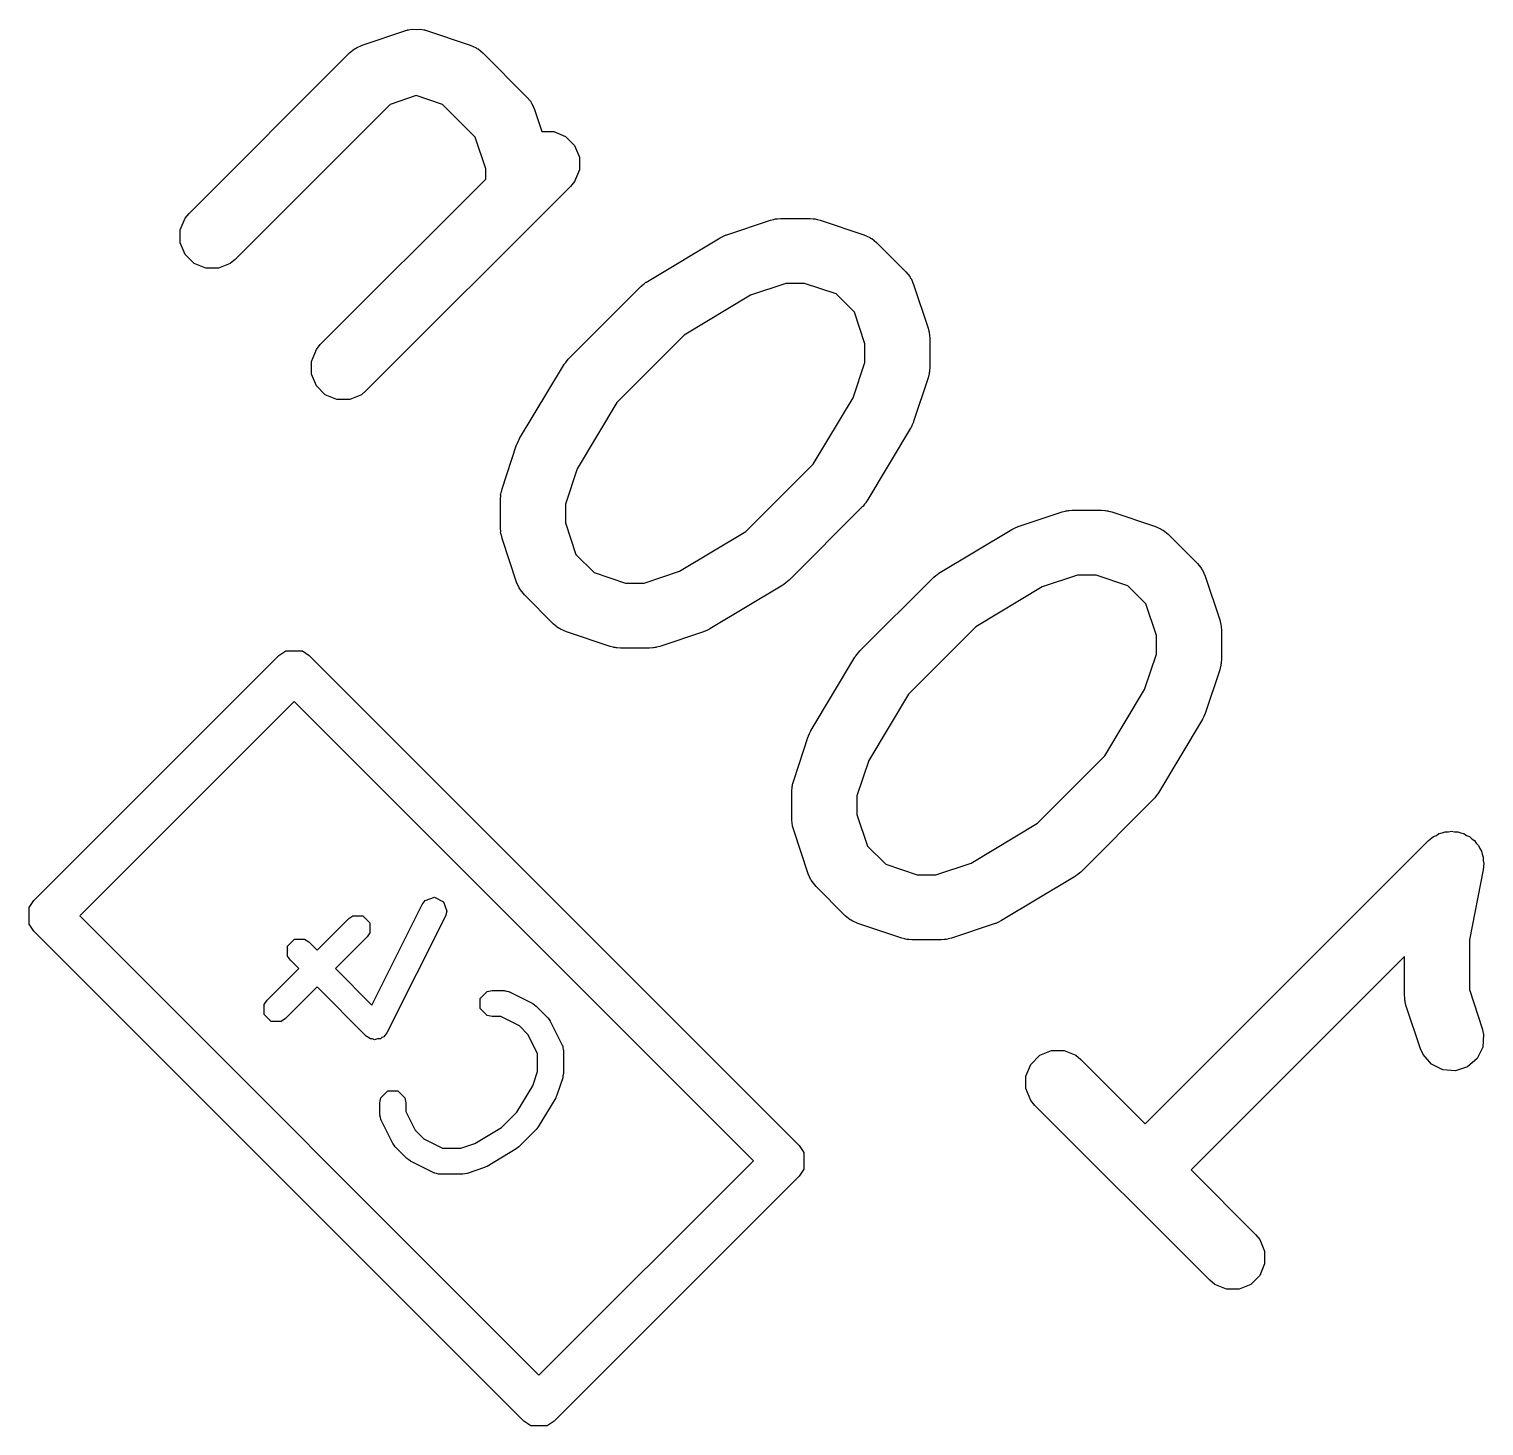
# Model space of a CAD drawing. Header units: inches. Extents: x -0.02 to 1.22, y 0 to 2.04.
# Drawn here: x 0.7637 to 0.8959, y 0.3982 to 0.5251 of the extents above; entities that cross this region are included whole.
import ezdxf

# ---------------------------------------------------------------- set-up
doc = ezdxf.new("R2010")
doc.units = ezdxf.units.IN
doc.header["$MEASUREMENT"] = 0
doc.layers.add('BLACK', color=250, linetype='CONTINUOUS')

msp = doc.modelspace()

# ---------------------------------------------------------------- linework, layer by layer
at = {"layer": 'BLACK', "linetype": 'CONTINUOUS'}
for p, q in [((0.79396, 0.52365), (0.79794, 0.52498)), ((0.79794, 0.52498), (0.79805, 0.525)), ((0.79805, 0.525), (0.79809, 0.52503)), ((0.79809, 0.52503), (0.79816, 0.52503)), ((0.79816, 0.52503), (0.7985, 0.52511)), ((0.7985, 0.52511), (0.79887, 0.52508)), ((0.79887, 0.52508), (0.79924, 0.52511)), ((0.79924, 0.52511), (0.79957, 0.52503)), ((0.79957, 0.52503), (0.79965, 0.52503)), ((0.79965, 0.52503), (0.79969, 0.525)), ((0.79969, 0.525), (0.7998, 0.52498)), ((0.7998, 0.52498), (0.80378, 0.52365)), ((0.77822, 0.50836), (0.7928, 0.52294)), ((0.7928, 0.52294), (0.79325, 0.52331)), ((0.79325, 0.52331), (0.79335, 0.52335)), ((0.79335, 0.52335), (0.79343, 0.52342)), ((0.79343, 0.52342), (0.79396, 0.52365)), ((0.80378, 0.52365), (0.80431, 0.52342)), ((0.80431, 0.52342), (0.80439, 0.52335)), ((0.80439, 0.52335), (0.80449, 0.52331)), ((0.80449, 0.52331), (0.80493, 0.52294)), ((0.80493, 0.52294), (0.80891, 0.51896)), ((0.79887, 0.51906), (0.79649, 0.51827)), ((0.80125, 0.51827), (0.79887, 0.51906)), ((0.80891, 0.51896), (0.80928, 0.51852)), ((0.80928, 0.51852), (0.80932, 0.51842)), ((0.79649, 0.51827), (0.7824, 0.50418)), ((0.80424, 0.51528), (0.80125, 0.51827)), ((0.80932, 0.51842), (0.80939, 0.51834)), ((0.80939, 0.51834), (0.80962, 0.51781)), ((0.80962, 0.51781), (0.8103, 0.51579)), ((0.8052, 0.51242), (0.80424, 0.51528)), ((0.8103, 0.51579), (0.81138, 0.51579)), ((0.81138, 0.51579), (0.81244, 0.51535)), ((0.81244, 0.51535), (0.81326, 0.51454)), ((0.81326, 0.51454), (0.8137, 0.51347)), ((0.8137, 0.51347), (0.8137, 0.51232)), ((0.8052, 0.51147), (0.8052, 0.51242)), ((0.8137, 0.51232), (0.81326, 0.51126)), ((0.79015, 0.49643), (0.8052, 0.51147)), ((0.81289, 0.51081), (0.79433, 0.49225)), ((0.81326, 0.51126), (0.81289, 0.51081)), ((0.77785, 0.50791), (0.77822, 0.50836)), ((0.77741, 0.50685), (0.77785, 0.50791)), ((0.77741, 0.50569), (0.77741, 0.50685)), ((0.8271, 0.50642), (0.83108, 0.50774)), ((0.83108, 0.50774), (0.83136, 0.50781)), ((0.83136, 0.50781), (0.83143, 0.50784)), ((0.83143, 0.50784), (0.83154, 0.50785)), ((0.83154, 0.50785), (0.83164, 0.50787)), ((0.83164, 0.50787), (0.83172, 0.50787)), ((0.83172, 0.50787), (0.83201, 0.5079)), ((0.83201, 0.5079), (0.83466, 0.5079)), ((0.83466, 0.5079), (0.83495, 0.50787)), ((0.83495, 0.50787), (0.83503, 0.50787)), ((0.83503, 0.50787), (0.83513, 0.50785)), ((0.83513, 0.50785), (0.83524, 0.50784)), ((0.83524, 0.50784), (0.83531, 0.50781)), ((0.83531, 0.50781), (0.8356, 0.50774)), ((0.8356, 0.50774), (0.83957, 0.50642)), ((0.77785, 0.50463), (0.77741, 0.50569)), ((0.81989, 0.50217), (0.82651, 0.50615)), ((0.82651, 0.50615), (0.82656, 0.50617)), ((0.82656, 0.50617), (0.82657, 0.50618)), ((0.82657, 0.50618), (0.82681, 0.50629)), ((0.82681, 0.50629), (0.82704, 0.5064)), ((0.82704, 0.5064), (0.82706, 0.5064)), ((0.82706, 0.5064), (0.8271, 0.50642)), ((0.83957, 0.50642), (0.8401, 0.50618)), ((0.8401, 0.50618), (0.84018, 0.50611)), ((0.84018, 0.50611), (0.84028, 0.50607)), ((0.84028, 0.50607), (0.84073, 0.50571)), ((0.84073, 0.50571), (0.84338, 0.50305)), ((0.77867, 0.50381), (0.77785, 0.50463)), ((0.7824, 0.50418), (0.78195, 0.50381)), ((0.77973, 0.50337), (0.77867, 0.50381)), ((0.78089, 0.50337), (0.77973, 0.50337)), ((0.78195, 0.50381), (0.78089, 0.50337)), ((0.84338, 0.50305), (0.84375, 0.50261)), ((0.81269, 0.4951), (0.81932, 0.50173)), ((0.81932, 0.50173), (0.8194, 0.50179)), ((0.8194, 0.50179), (0.81942, 0.50183)), ((0.81942, 0.50183), (0.8196, 0.50196)), ((0.8196, 0.50196), (0.81976, 0.5021)), ((0.81976, 0.5021), (0.81981, 0.50211)), ((0.81981, 0.50211), (0.81989, 0.50217)), ((0.83249, 0.50199), (0.82927, 0.50092)), ((0.83418, 0.50199), (0.83249, 0.50199)), ((0.83704, 0.50104), (0.83418, 0.50199)), ((0.84375, 0.50261), (0.84379, 0.50251)), ((0.84379, 0.50251), (0.84386, 0.50243)), ((0.84386, 0.50243), (0.84409, 0.5019)), ((0.84409, 0.5019), (0.84542, 0.49792)), ((0.82927, 0.50092), (0.82324, 0.4973)), ((0.83871, 0.49937), (0.83704, 0.50104)), ((0.83966, 0.49651), (0.83871, 0.49937)), ((0.84542, 0.49792), (0.84548, 0.49764)), ((0.84548, 0.49764), (0.84551, 0.49757)), ((0.84551, 0.49757), (0.84552, 0.49746)), ((0.84552, 0.49746), (0.84555, 0.49736)), ((0.84555, 0.49736), (0.84554, 0.49728)), ((0.78979, 0.49598), (0.79015, 0.49643)), ((0.82324, 0.4973), (0.81712, 0.49118)), ((0.83966, 0.49482), (0.83966, 0.49651)), ((0.84554, 0.49728), (0.84557, 0.49699)), ((0.84557, 0.49699), (0.84557, 0.49434)), ((0.78934, 0.49491), (0.78979, 0.49598)), ((0.78934, 0.49376), (0.78934, 0.49491)), ((0.81232, 0.49465), (0.81246, 0.49482)), ((0.81246, 0.49482), (0.81259, 0.495)), ((0.81259, 0.495), (0.81263, 0.49502)), ((0.81263, 0.49502), (0.81269, 0.4951)), ((0.83859, 0.4916), (0.83966, 0.49482)), ((0.78979, 0.4927), (0.78934, 0.49376)), ((0.80827, 0.4879), (0.81225, 0.49453)), ((0.81225, 0.49453), (0.81231, 0.49461)), ((0.81231, 0.49461), (0.81232, 0.49465)), ((0.84542, 0.4934), (0.84409, 0.48943)), ((0.84548, 0.49369), (0.84542, 0.4934)), ((0.84551, 0.49376), (0.84548, 0.49369)), ((0.84552, 0.49387), (0.84551, 0.49376)), ((0.84555, 0.49397), (0.84552, 0.49387)), ((0.84557, 0.49434), (0.84554, 0.49405)), ((0.84554, 0.49405), (0.84555, 0.49397)), ((0.7906, 0.49188), (0.78979, 0.4927)), ((0.79433, 0.49225), (0.79388, 0.49188)), ((0.79166, 0.49144), (0.7906, 0.49188)), ((0.79282, 0.49144), (0.79166, 0.49144)), ((0.79388, 0.49188), (0.79282, 0.49144)), ((0.81712, 0.49118), (0.8135, 0.48514)), ((0.83497, 0.48556), (0.83859, 0.4916)), ((0.84409, 0.48943), (0.84407, 0.48939)), ((0.84382, 0.48884), (0.83985, 0.48221)), ((0.84384, 0.48888), (0.84382, 0.48884)), ((0.84386, 0.4889), (0.84384, 0.48888)), ((0.84396, 0.48913), (0.84386, 0.4889)), ((0.84407, 0.48937), (0.84396, 0.48913)), ((0.84407, 0.48939), (0.84407, 0.48937)), ((0.80667, 0.48334), (0.808, 0.48732)), ((0.808, 0.48732), (0.80802, 0.48736)), ((0.80802, 0.48738), (0.80813, 0.48761)), ((0.80802, 0.48736), (0.80802, 0.48738)), ((0.80813, 0.48761), (0.80823, 0.48785)), ((0.80823, 0.48785), (0.80825, 0.48786)), ((0.80825, 0.48786), (0.80827, 0.4879)), ((0.82885, 0.47945), (0.83497, 0.48556)), ((0.8135, 0.48514), (0.81243, 0.48193)), ((0.80654, 0.48278), (0.80657, 0.48288)), ((0.80657, 0.48288), (0.80658, 0.48298)), ((0.80658, 0.48298), (0.80661, 0.48306)), ((0.80661, 0.48306), (0.80667, 0.48334)), ((0.80652, 0.48241), (0.80655, 0.4827)), ((0.80652, 0.47976), (0.80652, 0.48241)), ((0.80655, 0.4827), (0.80654, 0.48278)), ((0.81243, 0.48193), (0.81243, 0.48024)), ((0.8394, 0.48165), (0.83277, 0.47502)), ((0.83947, 0.48172), (0.8394, 0.48165)), ((0.8395, 0.48175), (0.83947, 0.48172)), ((0.83963, 0.48192), (0.8395, 0.48175)), ((0.83977, 0.48209), (0.83963, 0.48192)), ((0.83979, 0.48213), (0.83977, 0.48209)), ((0.83985, 0.48221), (0.83979, 0.48213)), ((0.81243, 0.48024), (0.81338, 0.47737)), ((0.85361, 0.47991), (0.85759, 0.48123)), ((0.85759, 0.48123), (0.85788, 0.4813)), ((0.85788, 0.4813), (0.85795, 0.48133)), ((0.85795, 0.48133), (0.85805, 0.48134)), ((0.85805, 0.48134), (0.85815, 0.48136)), ((0.85815, 0.48136), (0.85823, 0.48135)), ((0.85823, 0.48135), (0.85852, 0.48138)), ((0.85852, 0.48138), (0.86118, 0.48138)), ((0.86118, 0.48138), (0.86147, 0.48135)), ((0.86147, 0.48135), (0.86154, 0.48136)), ((0.86154, 0.48136), (0.86165, 0.48134)), ((0.86165, 0.48134), (0.86175, 0.48133)), ((0.86175, 0.48133), (0.86182, 0.4813)), ((0.86182, 0.4813), (0.86211, 0.48123)), ((0.86211, 0.48123), (0.86609, 0.47991)), ((0.80655, 0.47946), (0.80652, 0.47976)), ((0.80654, 0.47939), (0.80655, 0.47946)), ((0.80657, 0.47928), (0.80654, 0.47939)), ((0.80658, 0.47918), (0.80657, 0.47928)), ((0.80661, 0.47911), (0.80658, 0.47918)), ((0.80667, 0.47882), (0.80661, 0.47911)), ((0.82282, 0.47583), (0.82885, 0.47945)), ((0.8464, 0.47566), (0.85303, 0.47964)), ((0.85303, 0.47964), (0.85307, 0.47966)), ((0.85307, 0.47966), (0.85308, 0.47967)), ((0.85308, 0.47967), (0.85332, 0.47977)), ((0.85332, 0.47977), (0.85355, 0.47988)), ((0.85355, 0.47988), (0.85357, 0.47989)), ((0.85357, 0.47989), (0.85361, 0.47991)), ((0.86609, 0.47991), (0.86661, 0.47967)), ((0.86661, 0.47967), (0.86669, 0.4796)), ((0.86669, 0.4796), (0.86679, 0.47956)), ((0.86679, 0.47956), (0.86724, 0.47919)), ((0.86724, 0.47919), (0.86989, 0.47654)), ((0.808, 0.47485), (0.80667, 0.47882)), ((0.81338, 0.47737), (0.81505, 0.47571)), ((0.86989, 0.47654), (0.87026, 0.47609)), ((0.81505, 0.47571), (0.81791, 0.47475)), ((0.8196, 0.47475), (0.82282, 0.47583)), ((0.83267, 0.47492), (0.83249, 0.47479)), ((0.83269, 0.47495), (0.83267, 0.47492)), ((0.83277, 0.47502), (0.83269, 0.47495)), ((0.8392, 0.46859), (0.84583, 0.47522)), ((0.84583, 0.47522), (0.84591, 0.47528)), ((0.84591, 0.47528), (0.84593, 0.47531)), ((0.84593, 0.47531), (0.84611, 0.47544)), ((0.84611, 0.47544), (0.84628, 0.47558)), ((0.84628, 0.47558), (0.84632, 0.4756)), ((0.84632, 0.4756), (0.8464, 0.47566)), ((0.859, 0.47548), (0.85579, 0.47441)), ((0.8607, 0.47548), (0.859, 0.47548)), ((0.86356, 0.47452), (0.8607, 0.47548)), ((0.87026, 0.47609), (0.8703, 0.476)), ((0.8703, 0.476), (0.87037, 0.47592)), ((0.87037, 0.47592), (0.8706, 0.47539)), ((0.8706, 0.47539), (0.87193, 0.47141)), ((0.80823, 0.47432), (0.808, 0.47485)), ((0.8083, 0.47424), (0.80823, 0.47432)), ((0.80834, 0.47414), (0.8083, 0.47424)), ((0.80871, 0.47369), (0.80834, 0.47414)), ((0.81136, 0.47104), (0.80871, 0.47369)), ((0.81791, 0.47475), (0.8196, 0.47475)), ((0.8322, 0.47457), (0.82558, 0.4706)), ((0.83229, 0.47463), (0.8322, 0.47457)), ((0.83233, 0.47465), (0.83229, 0.47463)), ((0.83249, 0.47479), (0.83233, 0.47465)), ((0.85579, 0.47441), (0.84975, 0.47078)), ((0.86522, 0.47286), (0.86356, 0.47452)), ((0.86618, 0.47), (0.86522, 0.47286)), ((0.81181, 0.47067), (0.81136, 0.47104)), ((0.87193, 0.47141), (0.872, 0.47112)), ((0.872, 0.47112), (0.87203, 0.47105)), ((0.87203, 0.47105), (0.87204, 0.47095)), ((0.87204, 0.47095), (0.87206, 0.47085)), ((0.81191, 0.47063), (0.81181, 0.47067)), ((0.81199, 0.47056), (0.81191, 0.47063)), ((0.81252, 0.47033), (0.81199, 0.47056)), ((0.81649, 0.469), (0.81252, 0.47033)), ((0.82499, 0.47033), (0.82101, 0.469)), ((0.82503, 0.47035), (0.82499, 0.47033)), ((0.82505, 0.47035), (0.82503, 0.47035)), ((0.82528, 0.47046), (0.82505, 0.47035)), ((0.82552, 0.47056), (0.82528, 0.47046)), ((0.82554, 0.47058), (0.82552, 0.47056)), ((0.82558, 0.4706), (0.82554, 0.47058)), ((0.84975, 0.47078), (0.84364, 0.46467)), ((0.86618, 0.4683), (0.86618, 0.47)), ((0.87206, 0.47085), (0.87205, 0.47077)), ((0.87205, 0.47077), (0.87208, 0.47048)), ((0.87208, 0.47048), (0.87208, 0.46783)), ((0.78637, 0.46818), (0.78701, 0.46861)), ((0.78701, 0.46861), (0.78852, 0.46861)), ((0.78852, 0.46861), (0.78915, 0.46818)), ((0.81678, 0.46894), (0.81649, 0.469)), ((0.81685, 0.46891), (0.81678, 0.46894)), ((0.81696, 0.4689), (0.81685, 0.46891)), ((0.81706, 0.46887), (0.81696, 0.4689)), ((0.81714, 0.46888), (0.81706, 0.46887)), ((0.81743, 0.46885), (0.81714, 0.46888)), ((0.82008, 0.46885), (0.81743, 0.46885)), ((0.82037, 0.46888), (0.82008, 0.46885)), ((0.82045, 0.46887), (0.82037, 0.46888)), ((0.82055, 0.4689), (0.82045, 0.46887)), ((0.82066, 0.46891), (0.82055, 0.4689)), ((0.82073, 0.46894), (0.82066, 0.46891)), ((0.82101, 0.469), (0.82073, 0.46894)), ((0.83884, 0.46814), (0.83897, 0.46831)), ((0.83897, 0.46831), (0.8391, 0.46848)), ((0.8391, 0.46848), (0.83914, 0.46851)), ((0.83914, 0.46851), (0.8392, 0.46859)), ((0.8651, 0.46509), (0.86618, 0.4683)), ((0.7641, 0.44591), (0.78637, 0.46818)), ((0.78915, 0.46818), (0.8337, 0.42364)), ((0.83478, 0.46139), (0.83876, 0.46802)), ((0.83876, 0.46802), (0.83882, 0.4681)), ((0.83882, 0.4681), (0.83884, 0.46814)), ((0.872, 0.46718), (0.87193, 0.46689)), ((0.87203, 0.46725), (0.872, 0.46718)), ((0.87204, 0.46735), (0.87203, 0.46725)), ((0.87206, 0.46746), (0.87204, 0.46735)), ((0.87208, 0.46783), (0.87205, 0.46753)), ((0.87205, 0.46753), (0.87206, 0.46746)), ((0.87193, 0.46689), (0.8706, 0.46291)), ((0.84364, 0.46467), (0.84001, 0.45863)), ((0.86148, 0.45905), (0.8651, 0.46509)), ((0.78776, 0.46401), (0.76827, 0.44452)), ((0.82952, 0.42225), (0.78776, 0.46401)), ((0.87034, 0.46233), (0.86636, 0.4557)), ((0.87035, 0.46237), (0.87034, 0.46233)), ((0.87037, 0.46239), (0.87035, 0.46237)), ((0.87047, 0.46262), (0.87037, 0.46239)), ((0.87058, 0.46285), (0.87047, 0.46262)), ((0.87059, 0.46287), (0.87058, 0.46285)), ((0.8706, 0.46291), (0.87059, 0.46287)), ((0.83319, 0.45683), (0.83451, 0.46081)), ((0.83451, 0.46081), (0.83453, 0.46085)), ((0.83453, 0.46087), (0.83464, 0.4611)), ((0.83453, 0.46085), (0.83453, 0.46087)), ((0.83464, 0.4611), (0.83475, 0.46133)), ((0.83475, 0.46133), (0.83476, 0.46135)), ((0.83476, 0.46135), (0.83478, 0.46139)), ((0.85537, 0.45294), (0.86148, 0.45905)), ((0.84001, 0.45863), (0.83894, 0.45542)), ((0.83306, 0.45626), (0.83308, 0.45637)), ((0.83308, 0.45637), (0.83309, 0.45647)), ((0.83309, 0.45647), (0.83312, 0.45654)), ((0.83312, 0.45654), (0.83319, 0.45683)), ((0.83303, 0.45589), (0.83306, 0.45619)), ((0.83303, 0.45324), (0.83303, 0.45589)), ((0.83306, 0.45619), (0.83306, 0.45626)), ((0.83894, 0.45542), (0.83894, 0.45372)), ((0.86591, 0.45513), (0.85929, 0.4485)), ((0.86598, 0.45521), (0.86591, 0.45513)), ((0.86601, 0.45524), (0.86598, 0.45521)), ((0.86614, 0.45541), (0.86601, 0.45524)), ((0.86628, 0.45558), (0.86614, 0.45541)), ((0.8663, 0.45562), (0.86628, 0.45558)), ((0.86636, 0.4557), (0.8663, 0.45562)), ((0.83894, 0.45372), (0.83989, 0.45086)), ((0.83306, 0.45295), (0.83303, 0.45324)), ((0.83306, 0.45287), (0.83306, 0.45295)), ((0.83308, 0.45277), (0.83306, 0.45287)), ((0.83309, 0.45267), (0.83308, 0.45277)), ((0.83312, 0.45259), (0.83309, 0.45267)), ((0.83319, 0.45231), (0.83312, 0.45259)), ((0.84933, 0.44931), (0.85537, 0.45294)), ((0.83451, 0.44833), (0.83319, 0.45231)), ((0.86515, 0.4256), (0.8909, 0.45135)), ((0.8909, 0.45135), (0.8909, 0.45136)), ((0.8909, 0.45136), (0.89091, 0.45136)), ((0.89091, 0.45136), (0.89135, 0.45172)), ((0.89091, 0.45136), (0.89091, 0.45136)), ((0.89135, 0.45172), (0.89162, 0.45183)), ((0.89162, 0.45183), (0.89186, 0.452)), ((0.89186, 0.452), (0.89215, 0.45205)), ((0.89215, 0.45205), (0.89241, 0.45216)), ((0.89241, 0.45216), (0.89271, 0.45216)), ((0.89271, 0.45216), (0.89299, 0.45222)), ((0.89299, 0.45222), (0.89328, 0.45216)), ((0.89328, 0.45216), (0.89357, 0.45216)), ((0.89357, 0.45216), (0.89384, 0.45205)), ((0.89384, 0.45205), (0.89412, 0.45199)), ((0.89412, 0.45199), (0.89436, 0.45183)), ((0.89436, 0.45183), (0.89463, 0.45172)), ((0.89463, 0.45172), (0.89484, 0.45151)), ((0.89484, 0.45151), (0.89508, 0.45135)), ((0.89508, 0.45135), (0.89524, 0.45111)), ((0.89524, 0.45111), (0.89545, 0.45091)), ((0.83989, 0.45086), (0.84156, 0.4492)), ((0.89545, 0.45091), (0.89556, 0.45064)), ((0.89556, 0.45064), (0.89572, 0.45039)), ((0.89572, 0.45039), (0.89578, 0.45011)), ((0.89578, 0.45011), (0.89589, 0.44984)), ((0.89589, 0.44984), (0.89589, 0.44955)), ((0.84156, 0.4492), (0.84442, 0.44824)), ((0.84611, 0.44824), (0.84933, 0.44931)), ((0.85918, 0.4484), (0.85901, 0.44827)), ((0.85921, 0.44844), (0.85918, 0.4484)), ((0.85929, 0.4485), (0.85921, 0.44844)), ((0.89589, 0.44869), (0.89462, 0.44235)), ((0.89589, 0.44955), (0.89594, 0.44926)), ((0.89594, 0.44926), (0.89589, 0.44869)), ((0.89589, 0.44869), (0.89589, 0.44869)), ((0.89589, 0.44869), (0.89589, 0.44869)), ((0.89589, 0.44869), (0.89589, 0.44869)), ((0.83475, 0.4478), (0.83451, 0.44833)), ((0.83482, 0.44772), (0.83475, 0.4478)), ((0.83486, 0.44763), (0.83482, 0.44772)), ((0.83523, 0.44718), (0.83486, 0.44763)), ((0.83788, 0.44453), (0.83523, 0.44718)), ((0.84442, 0.44824), (0.84611, 0.44824)), ((0.85872, 0.44806), (0.85209, 0.44408)), ((0.8588, 0.44812), (0.85872, 0.44806)), ((0.85884, 0.44814), (0.8588, 0.44812)), ((0.85901, 0.44827), (0.85884, 0.44814)), ((0.76367, 0.44527), (0.7641, 0.44591)), ((0.7994, 0.44555), (0.79969, 0.44592)), ((0.79969, 0.44592), (0.80054, 0.4462)), ((0.80054, 0.4462), (0.80135, 0.4458)), ((0.80135, 0.4458), (0.80164, 0.44494)), ((0.76367, 0.44377), (0.76367, 0.44527)), ((0.76827, 0.44452), (0.81003, 0.40276)), ((0.79273, 0.44427), (0.79312, 0.44453)), ((0.79312, 0.44453), (0.79402, 0.44453)), ((0.79402, 0.44453), (0.79466, 0.44389)), ((0.79483, 0.43641), (0.7994, 0.44555)), ((0.80152, 0.4445), (0.79621, 0.43389)), ((0.80164, 0.44494), (0.80152, 0.4445)), ((0.83832, 0.44416), (0.83788, 0.44453)), ((0.7641, 0.44313), (0.76367, 0.44377)), ((0.80864, 0.39859), (0.7641, 0.44313)), ((0.78986, 0.44139), (0.79273, 0.44427)), ((0.79466, 0.44389), (0.79466, 0.44298)), ((0.83842, 0.44412), (0.83832, 0.44416)), ((0.8385, 0.44405), (0.83842, 0.44412)), ((0.83903, 0.44381), (0.8385, 0.44405)), ((0.84301, 0.44249), (0.83903, 0.44381)), ((0.8515, 0.44381), (0.84753, 0.44249)), ((0.85154, 0.44383), (0.8515, 0.44381)), ((0.85157, 0.44383), (0.85154, 0.44383)), ((0.8518, 0.44394), (0.85157, 0.44383)), ((0.85203, 0.44405), (0.8518, 0.44394)), ((0.85205, 0.44406), (0.85203, 0.44405)), ((0.85209, 0.44408), (0.85205, 0.44406)), ((0.78717, 0.44176), (0.78781, 0.4424)), ((0.78781, 0.4424), (0.78872, 0.4424)), ((0.78872, 0.4424), (0.7891, 0.44215)), ((0.7891, 0.44215), (0.78986, 0.44139)), ((0.7944, 0.4426), (0.79153, 0.43972)), ((0.79466, 0.44298), (0.7944, 0.4426)), ((0.84329, 0.44242), (0.84301, 0.44249)), ((0.84337, 0.44239), (0.84329, 0.44242)), ((0.84347, 0.44238), (0.84337, 0.44239)), ((0.84357, 0.44236), (0.84347, 0.44238)), ((0.84365, 0.44237), (0.84357, 0.44236)), ((0.84394, 0.44234), (0.84365, 0.44237)), ((0.84659, 0.44234), (0.84394, 0.44234)), ((0.84688, 0.44237), (0.84659, 0.44234)), ((0.84696, 0.44236), (0.84688, 0.44237)), ((0.84706, 0.44238), (0.84696, 0.44236)), ((0.84717, 0.44239), (0.84706, 0.44238)), ((0.84724, 0.44242), (0.84717, 0.44239)), ((0.84753, 0.44249), (0.84724, 0.44242)), ((0.89462, 0.44235), (0.89462, 0.43781)), ((0.78717, 0.44086), (0.78717, 0.44176)), ((0.78743, 0.44048), (0.78717, 0.44086)), ((0.78819, 0.43972), (0.78743, 0.44048)), ((0.88871, 0.44081), (0.86933, 0.42143)), ((0.88871, 0.43734), (0.88871, 0.44081)), ((0.78531, 0.43685), (0.78819, 0.43972)), ((0.79153, 0.43972), (0.79483, 0.43641)), ((0.78986, 0.43805), (0.78698, 0.43518)), ((0.79432, 0.43358), (0.78986, 0.43805)), ((0.78505, 0.43646), (0.78531, 0.43685)), ((0.80467, 0.43699), (0.80531, 0.43763)), ((0.80467, 0.43609), (0.80467, 0.43699)), ((0.80531, 0.43763), (0.80576, 0.43772)), ((0.80576, 0.43772), (0.80682, 0.43772)), ((0.80682, 0.43772), (0.80688, 0.43771)), ((0.80688, 0.43771), (0.80691, 0.43772)), ((0.80691, 0.43772), (0.80709, 0.43767)), ((0.80709, 0.43767), (0.80728, 0.43763)), ((0.80728, 0.43763), (0.8073, 0.43761)), ((0.8073, 0.43761), (0.80735, 0.4376)), ((0.80735, 0.4376), (0.80947, 0.43654)), ((0.80947, 0.43654), (0.80962, 0.43642)), ((0.88874, 0.43704), (0.88871, 0.43734)), ((0.88874, 0.43697), (0.88874, 0.43704)), ((0.88876, 0.43686), (0.88874, 0.43697)), ((0.88877, 0.43676), (0.88876, 0.43686)), ((0.8888, 0.43669), (0.88877, 0.43676)), ((0.88886, 0.4364), (0.8888, 0.43669)), ((0.89462, 0.43781), (0.89579, 0.43429)), ((0.78505, 0.43556), (0.78505, 0.43646)), ((0.78569, 0.43492), (0.78505, 0.43556)), ((0.78698, 0.43518), (0.7866, 0.43492)), ((0.80531, 0.43545), (0.80467, 0.43609)), ((0.80576, 0.43536), (0.80531, 0.43545)), ((0.80655, 0.43536), (0.80576, 0.43536)), ((0.80825, 0.43451), (0.80655, 0.43536)), ((0.80962, 0.43642), (0.80978, 0.43632)), ((0.80978, 0.43632), (0.81084, 0.43525)), ((0.81084, 0.43525), (0.81095, 0.4351)), ((0.89019, 0.43242), (0.88886, 0.4364)), ((0.7866, 0.43492), (0.78569, 0.43492)), ((0.79621, 0.43389), (0.79593, 0.43353)), ((0.80903, 0.43372), (0.80825, 0.43451)), ((0.81095, 0.4351), (0.81106, 0.43495)), ((0.81106, 0.43495), (0.81212, 0.43283)), ((0.89579, 0.43429), (0.89592, 0.43373)), ((0.79471, 0.43333), (0.79432, 0.43358)), ((0.7949, 0.43333), (0.79471, 0.43333)), ((0.79507, 0.43324), (0.7949, 0.43333)), ((0.79534, 0.43333), (0.79507, 0.43324)), ((0.79561, 0.43333), (0.79534, 0.43333)), ((0.79575, 0.43347), (0.79561, 0.43333)), ((0.79593, 0.43353), (0.79575, 0.43347)), ((0.80989, 0.43202), (0.80903, 0.43372)), ((0.81212, 0.43283), (0.81214, 0.43277)), ((0.81214, 0.43277), (0.81216, 0.43275)), ((0.81216, 0.43275), (0.81219, 0.43256)), ((0.81219, 0.43256), (0.81224, 0.43238)), ((0.89584, 0.43258), (0.89532, 0.43155)), ((0.89592, 0.43373), (0.89584, 0.43258)), ((0.80989, 0.43037), (0.80989, 0.43202)), ((0.81224, 0.43238), (0.81224, 0.43236)), ((0.81224, 0.43236), (0.81225, 0.4323)), ((0.81225, 0.4323), (0.81225, 0.43018)), ((0.85474, 0.43102), (0.85556, 0.43184)), ((0.85556, 0.43184), (0.85662, 0.43228)), ((0.85662, 0.43228), (0.85777, 0.43228)), ((0.85777, 0.43228), (0.85884, 0.43184)), ((0.85884, 0.43184), (0.85929, 0.43147)), ((0.85929, 0.43147), (0.86515, 0.4256)), ((0.89043, 0.4319), (0.89019, 0.43242)), ((0.89118, 0.43103), (0.89043, 0.4319)), ((0.89532, 0.43155), (0.89445, 0.43079)), ((0.80946, 0.42908), (0.80989, 0.43037)), ((0.81221, 0.42999), (0.81219, 0.4298)), ((0.81225, 0.43018), (0.81221, 0.42999)), ((0.8543, 0.42996), (0.85474, 0.43102)), ((0.8543, 0.42881), (0.8543, 0.42996)), ((0.89221, 0.43051), (0.89118, 0.43103)), ((0.89336, 0.43043), (0.89221, 0.43051)), ((0.89445, 0.43079), (0.89336, 0.43043)), ((0.79566, 0.42798), (0.7963, 0.42862)), ((0.7963, 0.42862), (0.7972, 0.42862)), ((0.7972, 0.42862), (0.79784, 0.42798)), ((0.80801, 0.42667), (0.80946, 0.42908)), ((0.81219, 0.4298), (0.81166, 0.42821)), ((0.85474, 0.42774), (0.8543, 0.42881)), ((0.79557, 0.42753), (0.79566, 0.42798)), ((0.79557, 0.42647), (0.79557, 0.42753)), ((0.79784, 0.42798), (0.79793, 0.42753)), ((0.79793, 0.42753), (0.79793, 0.42674)), ((0.81155, 0.42798), (0.80996, 0.42533)), ((0.81159, 0.4281), (0.81155, 0.42798)), ((0.81166, 0.42821), (0.81159, 0.4281)), ((0.85511, 0.42729), (0.85474, 0.42774)), ((0.87102, 0.41139), (0.85511, 0.42729)), ((0.79558, 0.42641), (0.79557, 0.42647)), ((0.79557, 0.42638), (0.79558, 0.42641)), ((0.79562, 0.4262), (0.79557, 0.42638)), ((0.79566, 0.42601), (0.79562, 0.4262)), ((0.79568, 0.42599), (0.79566, 0.42601)), ((0.79569, 0.42594), (0.79568, 0.42599)), ((0.79675, 0.42382), (0.79569, 0.42594)), ((0.79793, 0.42674), (0.79878, 0.42504)), ((0.80662, 0.42528), (0.80801, 0.42667)), ((0.79878, 0.42504), (0.79957, 0.42425)), ((0.80421, 0.42383), (0.80662, 0.42528)), ((0.80978, 0.4251), (0.80819, 0.42351)), ((0.80986, 0.42522), (0.80978, 0.4251)), ((0.80996, 0.42533), (0.80986, 0.42522)), ((0.79687, 0.42367), (0.79675, 0.42382)), ((0.79697, 0.42351), (0.79687, 0.42367)), ((0.79803, 0.42245), (0.79697, 0.42351)), ((0.79957, 0.42425), (0.80127, 0.4234)), ((0.80127, 0.4234), (0.80292, 0.4234)), ((0.80292, 0.4234), (0.80421, 0.42383)), ((0.80796, 0.42333), (0.80531, 0.42174)), ((0.80807, 0.42343), (0.80796, 0.42333)), ((0.80819, 0.42351), (0.80807, 0.42343)), ((0.8337, 0.42364), (0.83412, 0.423)), ((0.79819, 0.42234), (0.79803, 0.42245)), ((0.79834, 0.42223), (0.79819, 0.42234)), ((0.80046, 0.42117), (0.79834, 0.42223)), ((0.81003, 0.40276), (0.82952, 0.42225)), ((0.83412, 0.423), (0.83412, 0.4215)), ((0.80052, 0.42115), (0.80046, 0.42117)), ((0.80054, 0.42113), (0.80052, 0.42115)), ((0.80072, 0.4211), (0.80054, 0.42113)), ((0.80091, 0.42105), (0.80072, 0.4211)), ((0.80093, 0.42105), (0.80091, 0.42105)), ((0.80099, 0.42104), (0.80093, 0.42105)), ((0.80311, 0.42104), (0.80099, 0.42104)), ((0.8033, 0.42108), (0.80311, 0.42104)), ((0.80349, 0.4211), (0.8033, 0.42108)), ((0.80508, 0.42163), (0.80349, 0.4211)), ((0.80519, 0.4217), (0.80508, 0.42163)), ((0.80531, 0.42174), (0.80519, 0.4217)), ((0.8337, 0.42086), (0.81142, 0.39859)), ((0.83412, 0.4215), (0.8337, 0.42086)), ((0.86933, 0.42143), (0.87519, 0.41556)), ((0.87519, 0.41556), (0.87556, 0.41511)), ((0.87556, 0.41511), (0.876, 0.41405)), ((0.876, 0.41405), (0.876, 0.4129)), ((0.876, 0.4129), (0.87556, 0.41183)), ((0.87147, 0.41102), (0.87102, 0.41139)), ((0.87556, 0.41183), (0.87475, 0.41102)), ((0.87253, 0.41058), (0.87147, 0.41102)), ((0.87368, 0.41058), (0.87253, 0.41058)), ((0.87475, 0.41102), (0.87368, 0.41058)), ((0.80928, 0.39816), (0.80864, 0.39859)), ((0.81079, 0.39816), (0.80928, 0.39816)), ((0.81142, 0.39859), (0.81079, 0.39816))]:
    msp.add_line(p, q, dxfattribs=at)

doc.saveas('drawing.dxf')
